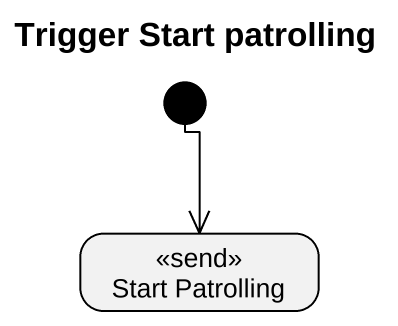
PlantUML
@startuml
title Trigger Start patrolling
hide empty description
state "Start Patrolling" as Start_Patrolling <<send>>
[*] --> Start_Patrolling
@enduml
